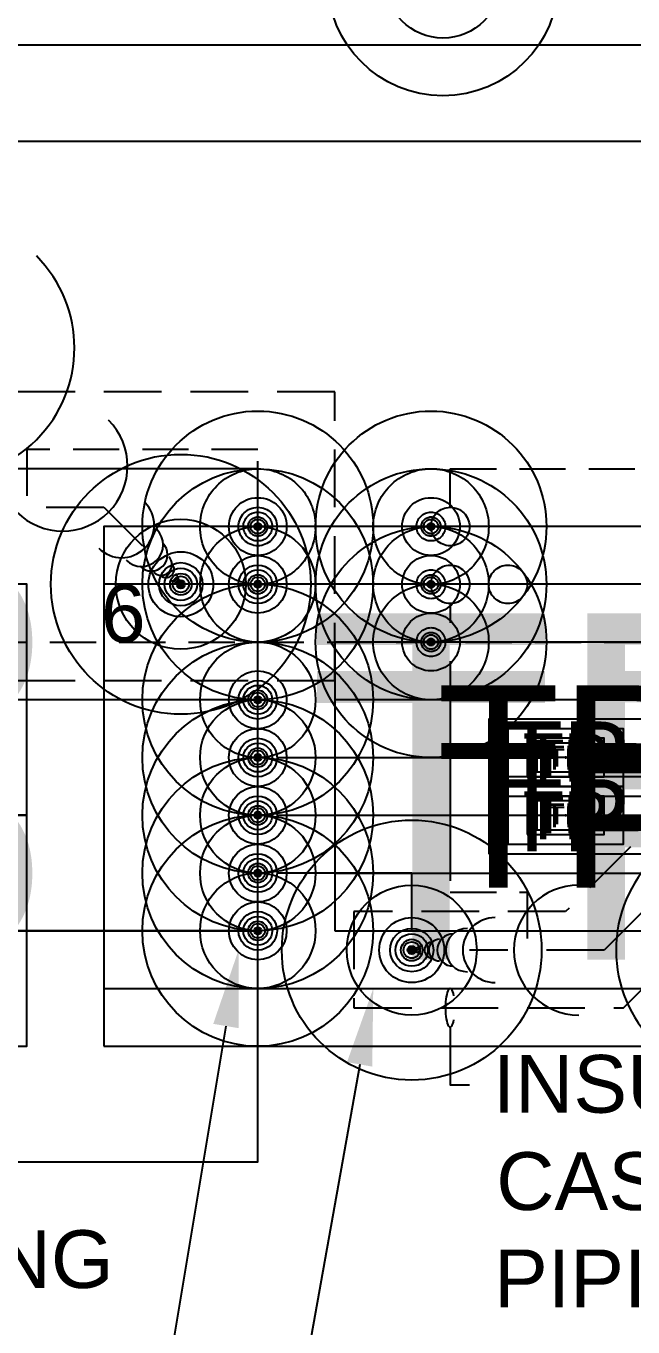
# Model space of a CAD drawing. Extents: x -3693 to 355, y -859 to 2117.
# Drawn here: x -2648.2 to -2522, y 53.4 to 323.7 of the extents above; entities that cross this region are included whole.
import ezdxf
from ezdxf.enums import TextEntityAlignment as Align

# ---------------------------------------------------------------- set-up
doc = ezdxf.new("R2010")
doc.units = 0
doc.header["$LTSCALE"] = 48
doc.header["$MEASUREMENT"] = 0
doc.linetypes.add('HIDDEN', pattern=[0.375, 0.25, -0.125])
doc.linetypes.add('VENT', pattern=[0.3, 0.2, -0.1])
for name, color, linetype in [('G-ANNO-TEXT', 70, 'Continuous'), ('P-SAN-N', 6, 'Continuous'), ('P-SAN-N @ 1 (1)', 6, 'Continuous'), ('P-SAN-N @ 1 (2)', 6, 'Continuous'), ('P-SAN-N @ 12', 6, 'Continuous'), ('P-SAN-N @ 128', 6, 'Continuous'), ('P-SAN-N @ 16', 6, 'Continuous'), ('P-SAN-N @ 192', 6, 'Continuous'), ('P-SAN-N @ 2', 6, 'Continuous'), ('P-SAN-N @ 24', 6, 'Continuous'), ('P-SAN-N @ 384', 6, 'Continuous'), ('P-SAN-N @ 4', 6, 'Continuous'), ('P-SAN-N @ 48', 6, 'Continuous'), ('P-SAN-N @ 64', 6, 'Continuous'), ('P-SAN-N @ 768', 6, 'Continuous'), ('P-SAN-N @ 8', 6, 'Continuous'), ('P-SAN-N @ 96', 6, 'Continuous'), ('P-SANV-N', 5, 'VENT'), ('P-SANV-N @ 1 (1)', 5, 'VENT'), ('P-SANV-N @ 1 (2)', 5, 'VENT'), ('P-SANV-N @ 12', 5, 'VENT'), ('P-SANV-N @ 128', 5, 'VENT'), ('P-SANV-N @ 16', 5, 'VENT'), ('P-SANV-N @ 192', 5, 'VENT'), ('P-SANV-N @ 2', 5, 'VENT'), ('P-SANV-N @ 24', 5, 'VENT'), ('P-SANV-N @ 384', 5, 'VENT'), ('P-SANV-N @ 4', 5, 'VENT'), ('P-SANV-N @ 48', 5, 'VENT'), ('P-SANV-N @ 64', 5, 'VENT'), ('P-SANV-N @ 768', 5, 'VENT'), ('P-SANV-N @ 8', 5, 'VENT'), ('P-SANV-N @ 96', 5, 'VENT'), ('P-STRM-N', 2, 'Continuous'), ('P-STRM-N @ 1 (1)', 2, 'Continuous'), ('P-STRM-N @ 1 (2)', 2, 'Continuous'), ('P-STRM-N @ 12', 2, 'Continuous'), ('P-STRM-N @ 128', 2, 'Continuous'), ('P-STRM-N @ 16', 2, 'Continuous'), ('P-STRM-N @ 192', 2, 'Continuous'), ('P-STRM-N @ 2', 2, 'Continuous'), ('P-STRM-N @ 24', 2, 'Continuous'), ('P-STRM-N @ 384', 2, 'Continuous'), ('P-STRM-N @ 4', 2, 'Continuous'), ('P-STRM-N @ 48', 2, 'Continuous'), ('P-STRM-N @ 64', 2, 'Continuous'), ('P-STRM-N @ 768', 2, 'Continuous'), ('P-STRM-N @ 8', 2, 'Continuous'), ('P-STRM-N @ 96', 2, 'Continuous'), ('P-TP-N', 4, 'Continuous'), ('P-TP-N @ 1 (1)', 4, 'Continuous'), ('P-TP-N @ 1 (2)', 4, 'Continuous'), ('P-TP-N @ 12', 4, 'Continuous'), ('P-TP-N @ 128', 4, 'Continuous'), ('P-TP-N @ 16', 4, 'Continuous'), ('P-TP-N @ 192', 4, 'Continuous'), ('P-TP-N @ 2', 4, 'Continuous'), ('P-TP-N @ 24', 4, 'Continuous'), ('P-TP-N @ 384', 4, 'Continuous'), ('P-TP-N @ 4', 4, 'Continuous'), ('P-TP-N @ 48', 4, 'Continuous'), ('P-TP-N @ 64', 4, 'Continuous'), ('P-TP-N @ 768', 4, 'Continuous'), ('P-TP-N @ 8', 4, 'Continuous'), ('P-TP-N @ 96', 4, 'Continuous')]:
    doc.layers.add(name, color=color, linetype=linetype)
doc.layers.add('P-SAN-DFU', color=7, linetype='Continuous', plot=False)
doc.styles.add('Arial', font='arial.ttf')

# ---------------------------------------------------------------- blocks, each defined once
blk = doc.blocks.new('*U42')
at = {"linetype": 'Continuous'}
blk.add_circle((0, 0), 0.03516, dxfattribs=at)
blk.add_arc((0.09046, 0), 0.03516, 90, 270, dxfattribs=at)
blk = doc.blocks.new('*U634')
at = {"layer": 'P-SAN-N @ 1 (1)', "rotation": 135}
blk.add_blockref('*U42', (-2616, 207.74), dxfattribs=at)
at = {"layer": 'P-SAN-N @ 1 (2)', "rotation": 135}
blk.add_blockref('*U42', (-2616, 207.74), dxfattribs=at)
at = {"layer": 'P-SAN-N @ 12', "xscale": 12, "yscale": 12, "zscale": 12, "rotation": 135}
blk.add_blockref('*U42', (-2616, 207.74), dxfattribs=at)
at = {"layer": 'P-SAN-N @ 128', "xscale": 128, "yscale": 128, "zscale": 128, "rotation": 135}
blk.add_blockref('*U42', (-2616, 207.74), dxfattribs=at)
at = {"layer": 'P-SAN-N @ 16', "xscale": 16, "yscale": 16, "zscale": 16, "rotation": 135}
blk.add_blockref('*U42', (-2616, 207.74), dxfattribs=at)
at = {"layer": 'P-SAN-N @ 192', "xscale": 192, "yscale": 192, "zscale": 192, "rotation": 135}
blk.add_blockref('*U42', (-2616, 207.74), dxfattribs=at)
at = {"layer": 'P-SAN-N @ 2', "xscale": 2, "yscale": 2, "zscale": 2, "rotation": 135}
blk.add_blockref('*U42', (-2616, 207.74), dxfattribs=at)
at = {"layer": 'P-SAN-N @ 24', "xscale": 24, "yscale": 24, "zscale": 24, "rotation": 135}
blk.add_blockref('*U42', (-2616, 207.74), dxfattribs=at)
at = {"layer": 'P-SAN-N @ 384', "xscale": 384, "yscale": 384, "zscale": 384, "rotation": 135}
blk.add_blockref('*U42', (-2616, 207.74), dxfattribs=at)
at = {"layer": 'P-SAN-N @ 4', "xscale": 4, "yscale": 4, "zscale": 4, "rotation": 135}
blk.add_blockref('*U42', (-2616, 207.74), dxfattribs=at)
at = {"layer": 'P-SAN-N @ 48', "xscale": 48, "yscale": 48, "zscale": 48, "rotation": 135}
blk.add_blockref('*U42', (-2616, 207.74), dxfattribs=at)
at = {"layer": 'P-SAN-N @ 64', "xscale": 64, "yscale": 64, "zscale": 64, "rotation": 135}
blk.add_blockref('*U42', (-2616, 207.74), dxfattribs=at)
at = {"layer": 'P-SAN-N @ 768', "xscale": 768, "yscale": 768, "zscale": 768, "rotation": 135}
blk.add_blockref('*U42', (-2616, 207.74), dxfattribs=at)
at = {"layer": 'P-SAN-N @ 8', "xscale": 8, "yscale": 8, "zscale": 8, "rotation": 135}
blk.add_blockref('*U42', (-2616, 207.74), dxfattribs=at)
at = {"layer": 'P-SAN-N @ 96', "xscale": 96, "yscale": 96, "zscale": 96, "rotation": 135}
blk.add_blockref('*U42', (-2616, 207.74), dxfattribs=at)
blk = doc.blocks.new('*U12')
blk.add_circle((0, 0), 0.03125)
blk = doc.blocks.new('*U637')
at = {"layer": 'P-SANV-N @ 1 (1)'}
blk.add_blockref('*U12', (-2600, 219.74), dxfattribs=at)
at = {"layer": 'P-SANV-N @ 1 (2)'}
blk.add_blockref('*U12', (-2600, 219.74), dxfattribs=at)
at = {"layer": 'P-SANV-N @ 12', "xscale": 12, "yscale": 12, "zscale": 12}
blk.add_blockref('*U12', (-2600, 219.74), dxfattribs=at)
at = {"layer": 'P-SANV-N @ 128', "xscale": 128, "yscale": 128, "zscale": 128}
blk.add_blockref('*U12', (-2600, 219.74), dxfattribs=at)
at = {"layer": 'P-SANV-N @ 16', "xscale": 16, "yscale": 16, "zscale": 16}
blk.add_blockref('*U12', (-2600, 219.74), dxfattribs=at)
at = {"layer": 'P-SANV-N @ 192', "xscale": 192, "yscale": 192, "zscale": 192}
blk.add_blockref('*U12', (-2600, 219.74), dxfattribs=at)
at = {"layer": 'P-SANV-N @ 2', "xscale": 2, "yscale": 2, "zscale": 2}
blk.add_blockref('*U12', (-2600, 219.74), dxfattribs=at)
at = {"layer": 'P-SANV-N @ 24', "xscale": 24, "yscale": 24, "zscale": 24}
blk.add_blockref('*U12', (-2600, 219.74), dxfattribs=at)
at = {"layer": 'P-SANV-N @ 384', "xscale": 384, "yscale": 384, "zscale": 384}
blk.add_blockref('*U12', (-2600, 219.74), dxfattribs=at)
at = {"layer": 'P-SANV-N @ 4', "xscale": 4, "yscale": 4, "zscale": 4}
blk.add_blockref('*U12', (-2600, 219.74), dxfattribs=at)
at = {"layer": 'P-SANV-N @ 48', "xscale": 48, "yscale": 48, "zscale": 48}
blk.add_blockref('*U12', (-2600, 219.74), dxfattribs=at)
at = {"layer": 'P-SANV-N @ 64', "xscale": 64, "yscale": 64, "zscale": 64}
blk.add_blockref('*U12', (-2600, 219.74), dxfattribs=at)
at = {"layer": 'P-SANV-N @ 768', "xscale": 768, "yscale": 768, "zscale": 768}
blk.add_blockref('*U12', (-2600, 219.74), dxfattribs=at)
at = {"layer": 'P-SANV-N @ 8', "xscale": 8, "yscale": 8, "zscale": 8}
blk.add_blockref('*U12', (-2600, 219.74), dxfattribs=at)
at = {"layer": 'P-SANV-N @ 96', "xscale": 96, "yscale": 96, "zscale": 96}
blk.add_blockref('*U12', (-2600, 219.74), dxfattribs=at)
blk = doc.blocks.new('*U642')
at = {"layer": 'P-TP-N @ 1 (1)'}
blk.add_blockref('*U12', (-2600, 207.74), dxfattribs=at)
at = {"layer": 'P-TP-N @ 1 (2)'}
blk.add_blockref('*U12', (-2600, 207.74), dxfattribs=at)
at = {"layer": 'P-TP-N @ 12', "xscale": 12, "yscale": 12, "zscale": 12}
blk.add_blockref('*U12', (-2600, 207.74), dxfattribs=at)
at = {"layer": 'P-TP-N @ 128', "xscale": 128, "yscale": 128, "zscale": 128}
blk.add_blockref('*U12', (-2600, 207.74), dxfattribs=at)
at = {"layer": 'P-TP-N @ 16', "xscale": 16, "yscale": 16, "zscale": 16}
blk.add_blockref('*U12', (-2600, 207.74), dxfattribs=at)
at = {"layer": 'P-TP-N @ 192', "xscale": 192, "yscale": 192, "zscale": 192}
blk.add_blockref('*U12', (-2600, 207.74), dxfattribs=at)
at = {"layer": 'P-TP-N @ 2', "xscale": 2, "yscale": 2, "zscale": 2}
blk.add_blockref('*U12', (-2600, 207.74), dxfattribs=at)
at = {"layer": 'P-TP-N @ 24', "xscale": 24, "yscale": 24, "zscale": 24}
blk.add_blockref('*U12', (-2600, 207.74), dxfattribs=at)
at = {"layer": 'P-TP-N @ 384', "xscale": 384, "yscale": 384, "zscale": 384}
blk.add_blockref('*U12', (-2600, 207.74), dxfattribs=at)
at = {"layer": 'P-TP-N @ 4', "xscale": 4, "yscale": 4, "zscale": 4}
blk.add_blockref('*U12', (-2600, 207.74), dxfattribs=at)
at = {"layer": 'P-TP-N @ 48', "xscale": 48, "yscale": 48, "zscale": 48}
blk.add_blockref('*U12', (-2600, 207.74), dxfattribs=at)
at = {"layer": 'P-TP-N @ 64', "xscale": 64, "yscale": 64, "zscale": 64}
blk.add_blockref('*U12', (-2600, 207.74), dxfattribs=at)
at = {"layer": 'P-TP-N @ 768', "xscale": 768, "yscale": 768, "zscale": 768}
blk.add_blockref('*U12', (-2600, 207.74), dxfattribs=at)
at = {"layer": 'P-TP-N @ 8', "xscale": 8, "yscale": 8, "zscale": 8}
blk.add_blockref('*U12', (-2600, 207.74), dxfattribs=at)
at = {"layer": 'P-TP-N @ 96', "xscale": 96, "yscale": 96, "zscale": 96}
blk.add_blockref('*U12', (-2600, 207.74), dxfattribs=at)
blk = doc.blocks.new('*U643')
at = {"layer": 'P-TP-N @ 1 (1)'}
blk.add_blockref('*U12', (-2600, 183.74), dxfattribs=at)
at = {"layer": 'P-TP-N @ 1 (2)'}
blk.add_blockref('*U12', (-2600, 183.74), dxfattribs=at)
at = {"layer": 'P-TP-N @ 12', "xscale": 12, "yscale": 12, "zscale": 12}
blk.add_blockref('*U12', (-2600, 183.74), dxfattribs=at)
at = {"layer": 'P-TP-N @ 128', "xscale": 128, "yscale": 128, "zscale": 128}
blk.add_blockref('*U12', (-2600, 183.74), dxfattribs=at)
at = {"layer": 'P-TP-N @ 16', "xscale": 16, "yscale": 16, "zscale": 16}
blk.add_blockref('*U12', (-2600, 183.74), dxfattribs=at)
at = {"layer": 'P-TP-N @ 192', "xscale": 192, "yscale": 192, "zscale": 192}
blk.add_blockref('*U12', (-2600, 183.74), dxfattribs=at)
at = {"layer": 'P-TP-N @ 2', "xscale": 2, "yscale": 2, "zscale": 2}
blk.add_blockref('*U12', (-2600, 183.74), dxfattribs=at)
at = {"layer": 'P-TP-N @ 24', "xscale": 24, "yscale": 24, "zscale": 24}
blk.add_blockref('*U12', (-2600, 183.74), dxfattribs=at)
at = {"layer": 'P-TP-N @ 384', "xscale": 384, "yscale": 384, "zscale": 384}
blk.add_blockref('*U12', (-2600, 183.74), dxfattribs=at)
at = {"layer": 'P-TP-N @ 4', "xscale": 4, "yscale": 4, "zscale": 4}
blk.add_blockref('*U12', (-2600, 183.74), dxfattribs=at)
at = {"layer": 'P-TP-N @ 48', "xscale": 48, "yscale": 48, "zscale": 48}
blk.add_blockref('*U12', (-2600, 183.74), dxfattribs=at)
at = {"layer": 'P-TP-N @ 64', "xscale": 64, "yscale": 64, "zscale": 64}
blk.add_blockref('*U12', (-2600, 183.74), dxfattribs=at)
at = {"layer": 'P-TP-N @ 768', "xscale": 768, "yscale": 768, "zscale": 768}
blk.add_blockref('*U12', (-2600, 183.74), dxfattribs=at)
at = {"layer": 'P-TP-N @ 8', "xscale": 8, "yscale": 8, "zscale": 8}
blk.add_blockref('*U12', (-2600, 183.74), dxfattribs=at)
at = {"layer": 'P-TP-N @ 96', "xscale": 96, "yscale": 96, "zscale": 96}
blk.add_blockref('*U12', (-2600, 183.74), dxfattribs=at)
blk = doc.blocks.new('*U644')
at = {"layer": 'P-TP-N @ 1 (1)'}
blk.add_blockref('*U12', (-2600, 171.74), dxfattribs=at)
at = {"layer": 'P-TP-N @ 1 (2)'}
blk.add_blockref('*U12', (-2600, 171.74), dxfattribs=at)
at = {"layer": 'P-TP-N @ 12', "xscale": 12, "yscale": 12, "zscale": 12}
blk.add_blockref('*U12', (-2600, 171.74), dxfattribs=at)
at = {"layer": 'P-TP-N @ 128', "xscale": 128, "yscale": 128, "zscale": 128}
blk.add_blockref('*U12', (-2600, 171.74), dxfattribs=at)
at = {"layer": 'P-TP-N @ 16', "xscale": 16, "yscale": 16, "zscale": 16}
blk.add_blockref('*U12', (-2600, 171.74), dxfattribs=at)
at = {"layer": 'P-TP-N @ 192', "xscale": 192, "yscale": 192, "zscale": 192}
blk.add_blockref('*U12', (-2600, 171.74), dxfattribs=at)
at = {"layer": 'P-TP-N @ 2', "xscale": 2, "yscale": 2, "zscale": 2}
blk.add_blockref('*U12', (-2600, 171.74), dxfattribs=at)
at = {"layer": 'P-TP-N @ 24', "xscale": 24, "yscale": 24, "zscale": 24}
blk.add_blockref('*U12', (-2600, 171.74), dxfattribs=at)
at = {"layer": 'P-TP-N @ 384', "xscale": 384, "yscale": 384, "zscale": 384}
blk.add_blockref('*U12', (-2600, 171.74), dxfattribs=at)
at = {"layer": 'P-TP-N @ 4', "xscale": 4, "yscale": 4, "zscale": 4}
blk.add_blockref('*U12', (-2600, 171.74), dxfattribs=at)
at = {"layer": 'P-TP-N @ 48', "xscale": 48, "yscale": 48, "zscale": 48}
blk.add_blockref('*U12', (-2600, 171.74), dxfattribs=at)
at = {"layer": 'P-TP-N @ 64', "xscale": 64, "yscale": 64, "zscale": 64}
blk.add_blockref('*U12', (-2600, 171.74), dxfattribs=at)
at = {"layer": 'P-TP-N @ 768', "xscale": 768, "yscale": 768, "zscale": 768}
blk.add_blockref('*U12', (-2600, 171.74), dxfattribs=at)
at = {"layer": 'P-TP-N @ 8', "xscale": 8, "yscale": 8, "zscale": 8}
blk.add_blockref('*U12', (-2600, 171.74), dxfattribs=at)
at = {"layer": 'P-TP-N @ 96', "xscale": 96, "yscale": 96, "zscale": 96}
blk.add_blockref('*U12', (-2600, 171.74), dxfattribs=at)
blk = doc.blocks.new('*U645')
at = {"layer": 'P-TP-N @ 1 (1)'}
blk.add_blockref('*U12', (-2600, 159.74), dxfattribs=at)
at = {"layer": 'P-TP-N @ 1 (2)'}
blk.add_blockref('*U12', (-2600, 159.74), dxfattribs=at)
at = {"layer": 'P-TP-N @ 12', "xscale": 12, "yscale": 12, "zscale": 12}
blk.add_blockref('*U12', (-2600, 159.74), dxfattribs=at)
at = {"layer": 'P-TP-N @ 128', "xscale": 128, "yscale": 128, "zscale": 128}
blk.add_blockref('*U12', (-2600, 159.74), dxfattribs=at)
at = {"layer": 'P-TP-N @ 16', "xscale": 16, "yscale": 16, "zscale": 16}
blk.add_blockref('*U12', (-2600, 159.74), dxfattribs=at)
at = {"layer": 'P-TP-N @ 192', "xscale": 192, "yscale": 192, "zscale": 192}
blk.add_blockref('*U12', (-2600, 159.74), dxfattribs=at)
at = {"layer": 'P-TP-N @ 2', "xscale": 2, "yscale": 2, "zscale": 2}
blk.add_blockref('*U12', (-2600, 159.74), dxfattribs=at)
at = {"layer": 'P-TP-N @ 24', "xscale": 24, "yscale": 24, "zscale": 24}
blk.add_blockref('*U12', (-2600, 159.74), dxfattribs=at)
at = {"layer": 'P-TP-N @ 384', "xscale": 384, "yscale": 384, "zscale": 384}
blk.add_blockref('*U12', (-2600, 159.74), dxfattribs=at)
at = {"layer": 'P-TP-N @ 4', "xscale": 4, "yscale": 4, "zscale": 4}
blk.add_blockref('*U12', (-2600, 159.74), dxfattribs=at)
at = {"layer": 'P-TP-N @ 48', "xscale": 48, "yscale": 48, "zscale": 48}
blk.add_blockref('*U12', (-2600, 159.74), dxfattribs=at)
at = {"layer": 'P-TP-N @ 64', "xscale": 64, "yscale": 64, "zscale": 64}
blk.add_blockref('*U12', (-2600, 159.74), dxfattribs=at)
at = {"layer": 'P-TP-N @ 768', "xscale": 768, "yscale": 768, "zscale": 768}
blk.add_blockref('*U12', (-2600, 159.74), dxfattribs=at)
at = {"layer": 'P-TP-N @ 8', "xscale": 8, "yscale": 8, "zscale": 8}
blk.add_blockref('*U12', (-2600, 159.74), dxfattribs=at)
at = {"layer": 'P-TP-N @ 96', "xscale": 96, "yscale": 96, "zscale": 96}
blk.add_blockref('*U12', (-2600, 159.74), dxfattribs=at)
blk = doc.blocks.new('*U648')
at = {"layer": 'P-SANV-N @ 1 (1)'}
blk.add_blockref('*U12', (-2564, 207.74), dxfattribs=at)
at = {"layer": 'P-SANV-N @ 1 (2)'}
blk.add_blockref('*U12', (-2564, 207.74), dxfattribs=at)
at = {"layer": 'P-SANV-N @ 12', "xscale": 12, "yscale": 12, "zscale": 12}
blk.add_blockref('*U12', (-2564, 207.74), dxfattribs=at)
at = {"layer": 'P-SANV-N @ 128', "xscale": 128, "yscale": 128, "zscale": 128}
blk.add_blockref('*U12', (-2560, 219.74), dxfattribs=at)
at = {"layer": 'P-SANV-N @ 16', "xscale": 16, "yscale": 16, "zscale": 16}
blk.add_blockref('*U12', (-2564, 207.74), dxfattribs=at)
at = {"layer": 'P-SANV-N @ 192', "xscale": 192, "yscale": 192, "zscale": 192}
blk.add_blockref('*U12', (-2564, 207.74), dxfattribs=at)
at = {"layer": 'P-SANV-N @ 2', "xscale": 2, "yscale": 2, "zscale": 2}
blk.add_blockref('*U12', (-2564, 207.74), dxfattribs=at)
at = {"layer": 'P-SANV-N @ 24', "xscale": 24, "yscale": 24, "zscale": 24}
blk.add_blockref('*U12', (-2564, 207.74), dxfattribs=at)
at = {"layer": 'P-SANV-N @ 384', "xscale": 384, "yscale": 384, "zscale": 384}
blk.add_blockref('*U12', (-2564, 207.74), dxfattribs=at)
at = {"layer": 'P-SANV-N @ 4', "xscale": 4, "yscale": 4, "zscale": 4}
blk.add_blockref('*U12', (-2564, 207.74), dxfattribs=at)
at = {"layer": 'P-SANV-N @ 48', "xscale": 48, "yscale": 48, "zscale": 48}
blk.add_blockref('*U12', (-2564, 207.74), dxfattribs=at)
at = {"layer": 'P-SANV-N @ 64', "xscale": 64, "yscale": 64, "zscale": 64}
blk.add_blockref('*U12', (-2564, 207.74), dxfattribs=at)
at = {"layer": 'P-SANV-N @ 768', "xscale": 768, "yscale": 768, "zscale": 768}
blk.add_blockref('*U12', (-2564, 207.74), dxfattribs=at)
at = {"layer": 'P-SANV-N @ 8', "xscale": 8, "yscale": 8, "zscale": 8}
blk.add_blockref('*U12', (-2564, 207.74), dxfattribs=at)
at = {"layer": 'P-SANV-N @ 96', "xscale": 96, "yscale": 96, "zscale": 96}
blk.add_blockref('*U12', (-2564, 207.74), dxfattribs=at)
blk = doc.blocks.new('*U649')
at = {"layer": 'P-SANV-N @ 1 (1)'}
blk.add_blockref('*U12', (-2564, 219.74), dxfattribs=at)
at = {"layer": 'P-SANV-N @ 1 (2)'}
blk.add_blockref('*U12', (-2564, 219.74), dxfattribs=at)
at = {"layer": 'P-SANV-N @ 12', "xscale": 12, "yscale": 12, "zscale": 12}
blk.add_blockref('*U12', (-2564, 219.74), dxfattribs=at)
at = {"layer": 'P-SANV-N @ 128', "xscale": 128, "yscale": 128, "zscale": 128}
blk.add_blockref('*U12', (-2548, 207.74), dxfattribs=at)
at = {"layer": 'P-SANV-N @ 16', "xscale": 16, "yscale": 16, "zscale": 16}
blk.add_blockref('*U12', (-2564, 219.74), dxfattribs=at)
at = {"layer": 'P-SANV-N @ 192', "xscale": 192, "yscale": 192, "zscale": 192}
blk.add_blockref('*U12', (-2564, 219.74), dxfattribs=at)
at = {"layer": 'P-SANV-N @ 2', "xscale": 2, "yscale": 2, "zscale": 2}
blk.add_blockref('*U12', (-2564, 219.74), dxfattribs=at)
at = {"layer": 'P-SANV-N @ 24', "xscale": 24, "yscale": 24, "zscale": 24}
blk.add_blockref('*U12', (-2564, 219.74), dxfattribs=at)
at = {"layer": 'P-SANV-N @ 384', "xscale": 384, "yscale": 384, "zscale": 384}
blk.add_blockref('*U12', (-2564, 219.74), dxfattribs=at)
at = {"layer": 'P-SANV-N @ 4', "xscale": 4, "yscale": 4, "zscale": 4}
blk.add_blockref('*U12', (-2564, 219.74), dxfattribs=at)
at = {"layer": 'P-SANV-N @ 48', "xscale": 48, "yscale": 48, "zscale": 48}
blk.add_blockref('*U12', (-2564, 219.74), dxfattribs=at)
at = {"layer": 'P-SANV-N @ 64', "xscale": 64, "yscale": 64, "zscale": 64}
blk.add_blockref('*U12', (-2564, 219.74), dxfattribs=at)
at = {"layer": 'P-SANV-N @ 768', "xscale": 768, "yscale": 768, "zscale": 768}
blk.add_blockref('*U12', (-2564, 219.74), dxfattribs=at)
at = {"layer": 'P-SANV-N @ 8', "xscale": 8, "yscale": 8, "zscale": 8}
blk.add_blockref('*U12', (-2564, 219.74), dxfattribs=at)
at = {"layer": 'P-SANV-N @ 96', "xscale": 96, "yscale": 96, "zscale": 96}
blk.add_blockref('*U12', (-2564, 219.74), dxfattribs=at)
blk = doc.blocks.new('*U47')
at = {"layer": 'DEFPOINTS'}
blk.add_lwpolyline([(-0.125, -0.0625), (0.125, -0.0625), (0.125, 0.0625), (-0.125, 0.0625)], close=True, dxfattribs=at)
at = {"style": 'Arial'}
blk.add_text('TP', height=0.078125, dxfattribs=at).set_placement((0, 0), align=Align.MIDDLE)
blk = doc.blocks.new('*U651')
at = {"layer": 'P-TP-N @ 1 (1)', "linetype": 'ByBlock', "lineweight": -2}
blk.add_blockref('*U47', (-2536, 171.74), dxfattribs=at)
at = {"layer": 'P-TP-N @ 1 (2)', "linetype": 'ByBlock', "lineweight": -2}
blk.add_blockref('*U47', (-2536, 171.74), dxfattribs=at)
at = {"layer": 'P-TP-N @ 128', "linetype": 'ByBlock', "lineweight": -2, "xscale": 128, "yscale": 128, "zscale": 128}
blk.add_blockref('*U47', (-2536, 171.74), dxfattribs=at)
at = {"layer": 'P-TP-N @ 192', "linetype": 'ByBlock', "lineweight": -2, "xscale": 192, "yscale": 192, "zscale": 192}
blk.add_blockref('*U47', (-2536, 171.74), dxfattribs=at)
at = {"layer": 'P-TP-N @ 384', "linetype": 'ByBlock', "lineweight": -2, "xscale": 384, "yscale": 384, "zscale": 384}
blk.add_blockref('*U47', (-2536, 171.74), dxfattribs=at)
at = {"layer": 'P-TP-N @ 48', "linetype": 'ByBlock', "lineweight": -2, "xscale": 48, "yscale": 48, "zscale": 48}
blk.add_blockref('*U47', (-2536, 171.74), dxfattribs=at)
at = {"layer": 'P-TP-N @ 64', "linetype": 'ByBlock', "lineweight": -2, "xscale": 64, "yscale": 64, "zscale": 64}
blk.add_blockref('*U47', (-2536, 171.74), dxfattribs=at)
at = {"layer": 'P-TP-N @ 768', "linetype": 'ByBlock', "lineweight": -2, "xscale": 768, "yscale": 768, "zscale": 768}
blk.add_blockref('*U47', (-2536, 171.74), dxfattribs=at)
at = {"layer": 'P-TP-N @ 96', "linetype": 'ByBlock', "lineweight": -2, "xscale": 96, "yscale": 96, "zscale": 96}
blk.add_blockref('*U47', (-2536, 171.74), dxfattribs=at)
blk = doc.blocks.new('*U652')
at = {"layer": 'P-TP-N @ 1 (1)', "linetype": 'ByBlock', "lineweight": -2}
blk.add_blockref('*U47', (-2536, 159.74), dxfattribs=at)
at = {"layer": 'P-TP-N @ 1 (2)', "linetype": 'ByBlock', "lineweight": -2}
blk.add_blockref('*U47', (-2536, 159.74), dxfattribs=at)
at = {"layer": 'P-TP-N @ 128', "linetype": 'ByBlock', "lineweight": -2, "xscale": 128, "yscale": 128, "zscale": 128}
blk.add_blockref('*U47', (-2536, 159.74), dxfattribs=at)
at = {"layer": 'P-TP-N @ 192', "linetype": 'ByBlock', "lineweight": -2, "xscale": 192, "yscale": 192, "zscale": 192}
blk.add_blockref('*U47', (-2536, 159.74), dxfattribs=at)
at = {"layer": 'P-TP-N @ 384', "linetype": 'ByBlock', "lineweight": -2, "xscale": 384, "yscale": 384, "zscale": 384}
blk.add_blockref('*U47', (-2536, 159.74), dxfattribs=at)
at = {"layer": 'P-TP-N @ 48', "linetype": 'ByBlock', "lineweight": -2, "xscale": 48, "yscale": 48, "zscale": 48}
blk.add_blockref('*U47', (-2536, 159.74), dxfattribs=at)
at = {"layer": 'P-TP-N @ 64', "linetype": 'ByBlock', "lineweight": -2, "xscale": 64, "yscale": 64, "zscale": 64}
blk.add_blockref('*U47', (-2536, 159.74), dxfattribs=at)
at = {"layer": 'P-TP-N @ 768', "linetype": 'ByBlock', "lineweight": -2, "xscale": 768, "yscale": 768, "zscale": 768}
blk.add_blockref('*U47', (-2536, 159.74), dxfattribs=at)
at = {"layer": 'P-TP-N @ 96', "linetype": 'ByBlock', "lineweight": -2, "xscale": 96, "yscale": 96, "zscale": 96}
blk.add_blockref('*U47', (-2536, 159.74), dxfattribs=at)
blk = doc.blocks.new('*U655')
at = {"layer": 'P-STRM-N @ 1 (1)'}
blk.add_blockref('*U12', (-2561.5, 333.24), dxfattribs=at)
at = {"layer": 'P-STRM-N @ 1 (2)'}
blk.add_blockref('*U12', (-2561.5, 333.24), dxfattribs=at)
at = {"layer": 'P-STRM-N @ 12', "xscale": 12, "yscale": 12, "zscale": 12}
blk.add_blockref('*U12', (-2561.5, 333.24), dxfattribs=at)
at = {"layer": 'P-STRM-N @ 128', "xscale": 128, "yscale": 128, "zscale": 128}
blk.add_blockref('*U12', (-2556, 331.74), dxfattribs=at)
at = {"layer": 'P-STRM-N @ 16', "xscale": 16, "yscale": 16, "zscale": 16}
blk.add_blockref('*U12', (-2561.5, 333.24), dxfattribs=at)
at = {"layer": 'P-STRM-N @ 192', "xscale": 192, "yscale": 192, "zscale": 192}
blk.add_blockref('*U12', (-2561.5, 333.24), dxfattribs=at)
at = {"layer": 'P-STRM-N @ 2', "xscale": 2, "yscale": 2, "zscale": 2}
blk.add_blockref('*U12', (-2561.5, 333.24), dxfattribs=at)
at = {"layer": 'P-STRM-N @ 24', "xscale": 24, "yscale": 24, "zscale": 24}
blk.add_blockref('*U12', (-2561.5, 333.24), dxfattribs=at)
at = {"layer": 'P-STRM-N @ 384', "xscale": 384, "yscale": 384, "zscale": 384}
blk.add_blockref('*U12', (-2561.5, 333.24), dxfattribs=at)
at = {"layer": 'P-STRM-N @ 4', "xscale": 4, "yscale": 4, "zscale": 4}
blk.add_blockref('*U12', (-2561.5, 333.24), dxfattribs=at)
at = {"layer": 'P-STRM-N @ 48', "xscale": 48, "yscale": 48, "zscale": 48}
blk.add_blockref('*U12', (-2561.5, 333.24), dxfattribs=at)
at = {"layer": 'P-STRM-N @ 64', "xscale": 64, "yscale": 64, "zscale": 64}
blk.add_blockref('*U12', (-2561.5, 333.24), dxfattribs=at)
at = {"layer": 'P-STRM-N @ 768', "xscale": 768, "yscale": 768, "zscale": 768}
blk.add_blockref('*U12', (-2561.5, 333.24), dxfattribs=at)
at = {"layer": 'P-STRM-N @ 8', "xscale": 8, "yscale": 8, "zscale": 8}
blk.add_blockref('*U12', (-2561.5, 333.24), dxfattribs=at)
at = {"layer": 'P-STRM-N @ 96', "xscale": 96, "yscale": 96, "zscale": 96}
blk.add_blockref('*U12', (-2561.5, 333.24), dxfattribs=at)
blk = doc.blocks.new('*U704')
at = {"layer": 'P-SAN-N @ 1 (1)'}
blk.add_blockref('*U42', (-2568, 131.74), dxfattribs=at)
at = {"layer": 'P-SAN-N @ 1 (2)'}
blk.add_blockref('*U42', (-2568, 131.74), dxfattribs=at)
at = {"layer": 'P-SAN-N @ 12', "xscale": 12, "yscale": 12, "zscale": 12}
blk.add_blockref('*U42', (-2568, 131.74), dxfattribs=at)
at = {"layer": 'P-SAN-N @ 128', "xscale": 128, "yscale": 128, "zscale": 128}
blk.add_blockref('*U42', (-2568, 131.74), dxfattribs=at)
at = {"layer": 'P-SAN-N @ 16', "xscale": 16, "yscale": 16, "zscale": 16}
blk.add_blockref('*U42', (-2568, 131.74), dxfattribs=at)
at = {"layer": 'P-SAN-N @ 192', "xscale": 192, "yscale": 192, "zscale": 192}
blk.add_blockref('*U42', (-2568, 131.74), dxfattribs=at)
at = {"layer": 'P-SAN-N @ 2', "xscale": 2, "yscale": 2, "zscale": 2}
blk.add_blockref('*U42', (-2568, 131.74), dxfattribs=at)
at = {"layer": 'P-SAN-N @ 24', "xscale": 24, "yscale": 24, "zscale": 24}
blk.add_blockref('*U42', (-2568, 131.74), dxfattribs=at)
at = {"layer": 'P-SAN-N @ 384', "xscale": 384, "yscale": 384, "zscale": 384}
blk.add_blockref('*U42', (-2568, 131.74), dxfattribs=at)
at = {"layer": 'P-SAN-N @ 4', "xscale": 4, "yscale": 4, "zscale": 4}
blk.add_blockref('*U42', (-2568, 131.74), dxfattribs=at)
at = {"layer": 'P-SAN-N @ 48', "xscale": 48, "yscale": 48, "zscale": 48}
blk.add_blockref('*U42', (-2568, 131.74), dxfattribs=at)
at = {"layer": 'P-SAN-N @ 64', "xscale": 64, "yscale": 64, "zscale": 64}
blk.add_blockref('*U42', (-2568, 131.74), dxfattribs=at)
at = {"layer": 'P-SAN-N @ 768', "xscale": 768, "yscale": 768, "zscale": 768}
blk.add_blockref('*U42', (-2568, 131.74), dxfattribs=at)
at = {"layer": 'P-SAN-N @ 8', "xscale": 8, "yscale": 8, "zscale": 8}
blk.add_blockref('*U42', (-2568, 131.74), dxfattribs=at)
at = {"layer": 'P-SAN-N @ 96', "xscale": 96, "yscale": 96, "zscale": 96}
blk.add_blockref('*U42', (-2568, 131.74), dxfattribs=at)
blk = doc.blocks.new('*U705')
at = {"layer": 'P-SANV-N @ 1 (1)'}
blk.add_blockref('*U12', (-2564, 195.74), dxfattribs=at)
at = {"layer": 'P-SANV-N @ 1 (2)'}
blk.add_blockref('*U12', (-2564, 195.74), dxfattribs=at)
at = {"layer": 'P-SANV-N @ 12', "xscale": 12, "yscale": 12, "zscale": 12}
blk.add_blockref('*U12', (-2564, 195.74), dxfattribs=at)
at = {"layer": 'P-SANV-N @ 128', "xscale": 128, "yscale": 128, "zscale": 128}
blk.add_blockref('*U12', (-2560, 207.74), dxfattribs=at)
at = {"layer": 'P-SANV-N @ 16', "xscale": 16, "yscale": 16, "zscale": 16}
blk.add_blockref('*U12', (-2564, 195.74), dxfattribs=at)
at = {"layer": 'P-SANV-N @ 192', "xscale": 192, "yscale": 192, "zscale": 192}
blk.add_blockref('*U12', (-2564, 195.74), dxfattribs=at)
at = {"layer": 'P-SANV-N @ 2', "xscale": 2, "yscale": 2, "zscale": 2}
blk.add_blockref('*U12', (-2564, 195.74), dxfattribs=at)
at = {"layer": 'P-SANV-N @ 24', "xscale": 24, "yscale": 24, "zscale": 24}
blk.add_blockref('*U12', (-2564, 195.74), dxfattribs=at)
at = {"layer": 'P-SANV-N @ 384', "xscale": 384, "yscale": 384, "zscale": 384}
blk.add_blockref('*U12', (-2564, 195.74), dxfattribs=at)
at = {"layer": 'P-SANV-N @ 4', "xscale": 4, "yscale": 4, "zscale": 4}
blk.add_blockref('*U12', (-2564, 195.74), dxfattribs=at)
at = {"layer": 'P-SANV-N @ 48', "xscale": 48, "yscale": 48, "zscale": 48}
blk.add_blockref('*U12', (-2564, 195.74), dxfattribs=at)
at = {"layer": 'P-SANV-N @ 64', "xscale": 64, "yscale": 64, "zscale": 64}
blk.add_blockref('*U12', (-2564, 195.74), dxfattribs=at)
at = {"layer": 'P-SANV-N @ 768', "xscale": 768, "yscale": 768, "zscale": 768}
blk.add_blockref('*U12', (-2564, 195.74), dxfattribs=at)
at = {"layer": 'P-SANV-N @ 8', "xscale": 8, "yscale": 8, "zscale": 8}
blk.add_blockref('*U12', (-2564, 195.74), dxfattribs=at)
at = {"layer": 'P-SANV-N @ 96', "xscale": 96, "yscale": 96, "zscale": 96}
blk.add_blockref('*U12', (-2564, 195.74), dxfattribs=at)
blk = doc.blocks.new('*U709')
at = {"layer": 'P-TP-N @ 1 (1)', "linetype": 'ByBlock', "lineweight": -2}
blk.add_blockref('*U47', (-2696, 183.74), dxfattribs=at)
at = {"layer": 'P-TP-N @ 1 (2)', "linetype": 'ByBlock', "lineweight": -2}
blk.add_blockref('*U47', (-2696, 183.74), dxfattribs=at)
at = {"layer": 'P-TP-N @ 128', "linetype": 'ByBlock', "lineweight": -2, "xscale": 128, "yscale": 128, "zscale": 128}
blk.add_blockref('*U47', (-2696, 183.74), dxfattribs=at)
at = {"layer": 'P-TP-N @ 192', "linetype": 'ByBlock', "lineweight": -2, "xscale": 192, "yscale": 192, "zscale": 192}
blk.add_blockref('*U47', (-2696, 183.74), dxfattribs=at)
at = {"layer": 'P-TP-N @ 384', "linetype": 'ByBlock', "lineweight": -2, "xscale": 384, "yscale": 384, "zscale": 384}
blk.add_blockref('*U47', (-2696, 183.74), dxfattribs=at)
at = {"layer": 'P-TP-N @ 48', "linetype": 'ByBlock', "lineweight": -2, "xscale": 48, "yscale": 48, "zscale": 48}
blk.add_blockref('*U47', (-2696, 183.74), dxfattribs=at)
at = {"layer": 'P-TP-N @ 64', "linetype": 'ByBlock', "lineweight": -2, "xscale": 64, "yscale": 64, "zscale": 64}
blk.add_blockref('*U47', (-2696, 183.74), dxfattribs=at)
at = {"layer": 'P-TP-N @ 768', "linetype": 'ByBlock', "lineweight": -2, "xscale": 768, "yscale": 768, "zscale": 768}
blk.add_blockref('*U47', (-2696, 183.74), dxfattribs=at)
at = {"layer": 'P-TP-N @ 96', "linetype": 'ByBlock', "lineweight": -2, "xscale": 96, "yscale": 96, "zscale": 96}
blk.add_blockref('*U47', (-2696, 183.74), dxfattribs=at)
blk = doc.blocks.new('*U711')
at = {"layer": 'P-TP-N @ 1 (1)'}
blk.add_blockref('*U12', (-2600, 147.74), dxfattribs=at)
at = {"layer": 'P-TP-N @ 1 (2)'}
blk.add_blockref('*U12', (-2600, 147.74), dxfattribs=at)
at = {"layer": 'P-TP-N @ 12', "xscale": 12, "yscale": 12, "zscale": 12}
blk.add_blockref('*U12', (-2600, 147.74), dxfattribs=at)
at = {"layer": 'P-TP-N @ 128', "xscale": 128, "yscale": 128, "zscale": 128}
blk.add_blockref('*U12', (-2600, 147.74), dxfattribs=at)
at = {"layer": 'P-TP-N @ 16', "xscale": 16, "yscale": 16, "zscale": 16}
blk.add_blockref('*U12', (-2600, 147.74), dxfattribs=at)
at = {"layer": 'P-TP-N @ 192', "xscale": 192, "yscale": 192, "zscale": 192}
blk.add_blockref('*U12', (-2600, 147.74), dxfattribs=at)
at = {"layer": 'P-TP-N @ 2', "xscale": 2, "yscale": 2, "zscale": 2}
blk.add_blockref('*U12', (-2600, 147.74), dxfattribs=at)
at = {"layer": 'P-TP-N @ 24', "xscale": 24, "yscale": 24, "zscale": 24}
blk.add_blockref('*U12', (-2600, 147.74), dxfattribs=at)
at = {"layer": 'P-TP-N @ 384', "xscale": 384, "yscale": 384, "zscale": 384}
blk.add_blockref('*U12', (-2600, 147.74), dxfattribs=at)
at = {"layer": 'P-TP-N @ 4', "xscale": 4, "yscale": 4, "zscale": 4}
blk.add_blockref('*U12', (-2600, 147.74), dxfattribs=at)
at = {"layer": 'P-TP-N @ 48', "xscale": 48, "yscale": 48, "zscale": 48}
blk.add_blockref('*U12', (-2600, 147.74), dxfattribs=at)
at = {"layer": 'P-TP-N @ 64', "xscale": 64, "yscale": 64, "zscale": 64}
blk.add_blockref('*U12', (-2600, 147.74), dxfattribs=at)
at = {"layer": 'P-TP-N @ 768', "xscale": 768, "yscale": 768, "zscale": 768}
blk.add_blockref('*U12', (-2600, 147.74), dxfattribs=at)
at = {"layer": 'P-TP-N @ 8', "xscale": 8, "yscale": 8, "zscale": 8}
blk.add_blockref('*U12', (-2600, 147.74), dxfattribs=at)
at = {"layer": 'P-TP-N @ 96', "xscale": 96, "yscale": 96, "zscale": 96}
blk.add_blockref('*U12', (-2600, 147.74), dxfattribs=at)
blk = doc.blocks.new('*U712')
at = {"layer": 'P-TP-N @ 1 (1)'}
blk.add_blockref('*U12', (-2600, 135.74), dxfattribs=at)
at = {"layer": 'P-TP-N @ 1 (2)'}
blk.add_blockref('*U12', (-2600, 135.74), dxfattribs=at)
at = {"layer": 'P-TP-N @ 12', "xscale": 12, "yscale": 12, "zscale": 12}
blk.add_blockref('*U12', (-2600, 135.74), dxfattribs=at)
at = {"layer": 'P-TP-N @ 128', "xscale": 128, "yscale": 128, "zscale": 128}
blk.add_blockref('*U12', (-2600, 135.74), dxfattribs=at)
at = {"layer": 'P-TP-N @ 16', "xscale": 16, "yscale": 16, "zscale": 16}
blk.add_blockref('*U12', (-2600, 135.74), dxfattribs=at)
at = {"layer": 'P-TP-N @ 192', "xscale": 192, "yscale": 192, "zscale": 192}
blk.add_blockref('*U12', (-2600, 135.74), dxfattribs=at)
at = {"layer": 'P-TP-N @ 2', "xscale": 2, "yscale": 2, "zscale": 2}
blk.add_blockref('*U12', (-2600, 135.74), dxfattribs=at)
at = {"layer": 'P-TP-N @ 24', "xscale": 24, "yscale": 24, "zscale": 24}
blk.add_blockref('*U12', (-2600, 135.74), dxfattribs=at)
at = {"layer": 'P-TP-N @ 384', "xscale": 384, "yscale": 384, "zscale": 384}
blk.add_blockref('*U12', (-2600, 135.74), dxfattribs=at)
at = {"layer": 'P-TP-N @ 4', "xscale": 4, "yscale": 4, "zscale": 4}
blk.add_blockref('*U12', (-2600, 135.74), dxfattribs=at)
at = {"layer": 'P-TP-N @ 48', "xscale": 48, "yscale": 48, "zscale": 48}
blk.add_blockref('*U12', (-2600, 135.74), dxfattribs=at)
at = {"layer": 'P-TP-N @ 64', "xscale": 64, "yscale": 64, "zscale": 64}
blk.add_blockref('*U12', (-2600, 135.74), dxfattribs=at)
at = {"layer": 'P-TP-N @ 768', "xscale": 768, "yscale": 768, "zscale": 768}
blk.add_blockref('*U12', (-2600, 135.74), dxfattribs=at)
at = {"layer": 'P-TP-N @ 8', "xscale": 8, "yscale": 8, "zscale": 8}
blk.add_blockref('*U12', (-2600, 135.74), dxfattribs=at)
at = {"layer": 'P-TP-N @ 96', "xscale": 96, "yscale": 96, "zscale": 96}
blk.add_blockref('*U12', (-2600, 135.74), dxfattribs=at)
blk = doc.blocks.new('*U713')
at = {"layer": 'P-TP-N @ 1 (1)', "linetype": 'ByBlock', "lineweight": -2}
blk.add_blockref('*U47', (-2696, 135.74), dxfattribs=at)
at = {"layer": 'P-TP-N @ 1 (2)', "linetype": 'ByBlock', "lineweight": -2}
blk.add_blockref('*U47', (-2696, 135.74), dxfattribs=at)
at = {"layer": 'P-TP-N @ 128', "linetype": 'ByBlock', "lineweight": -2, "xscale": 128, "yscale": 128, "zscale": 128}
blk.add_blockref('*U47', (-2696, 135.74), dxfattribs=at)
at = {"layer": 'P-TP-N @ 192', "linetype": 'ByBlock', "lineweight": -2, "xscale": 192, "yscale": 192, "zscale": 192}
blk.add_blockref('*U47', (-2696, 135.74), dxfattribs=at)
at = {"layer": 'P-TP-N @ 384', "linetype": 'ByBlock', "lineweight": -2, "xscale": 384, "yscale": 384, "zscale": 384}
blk.add_blockref('*U47', (-2696, 135.74), dxfattribs=at)
at = {"layer": 'P-TP-N @ 48', "linetype": 'ByBlock', "lineweight": -2, "xscale": 48, "yscale": 48, "zscale": 48}
blk.add_blockref('*U47', (-2696, 135.74), dxfattribs=at)
at = {"layer": 'P-TP-N @ 64', "linetype": 'ByBlock', "lineweight": -2, "xscale": 64, "yscale": 64, "zscale": 64}
blk.add_blockref('*U47', (-2696, 135.74), dxfattribs=at)
at = {"layer": 'P-TP-N @ 768', "linetype": 'ByBlock', "lineweight": -2, "xscale": 768, "yscale": 768, "zscale": 768}
blk.add_blockref('*U47', (-2696, 135.74), dxfattribs=at)
at = {"layer": 'P-TP-N @ 96', "linetype": 'ByBlock', "lineweight": -2, "xscale": 96, "yscale": 96, "zscale": 96}
blk.add_blockref('*U47', (-2696, 135.74), dxfattribs=at)
blk = doc.blocks.new('LeaderNoteBlock')
blk.add_ellipse((0, 0), major_axis=(1, 0), ratio=0.25, start_param=5.387521, end_param=10.320443)

msp = doc.modelspace()

# ---------------------------------------------------------------- linework, layer by layer
at = {"layer": 'G-ANNO-TEXT', "linetype": 'HIDDEN'}
for p, q in [((-2408, 267.74), (-2536, 139.74)), ((-2584, 247.74), (-2752, 247.74)), ((-2584, 187.74), (-2584, 247.74)), ((-2668, 187.74), (-2584, 187.74)), ((-2524, 119.74), (-2488, 155.74)), ((-2580, 139.74), (-2580, 119.74)), ((-2536, 139.74), (-2580, 139.74)), ((-2580, 119.74), (-2524, 119.74))]:
    msp.add_line(p, q, dxfattribs=at)
at = {"layer": 'G-ANNO-TEXT'}
for points in [[(-2031.31, 259.06), (-2092, 319.74), (-3388, 319.74)], [(-2383.31, 283.06), (-2400, 299.74), (-3388, 299.74)], [(-2606.63, 115.96), (-2636, -60.26), (-2656, -60.26)], [(-2560, 115.74), (-2560, 103.74), (-2556, 103.74)], [(-2578.82, 107.99), (-2624, -144.26), (-2656, -144.26)]]:
    msp.add_lwpolyline(points, dxfattribs=at)
for points in [[(-2609.26, 116.4), (-2604, 131.74), (-2604, 115.52)], [(-2581.45, 108.46), (-2576, 123.74), (-2576.2, 107.52)]]:
    msp.add_solid(points, dxfattribs=at)
at = {"layer": 'P-SAN-N'}
for p, q in [((-2644, 223.74), (-2632, 223.74)), ((-2632, 223.74), (-2624, 215.74)), ((-2476, 183.74), (-2528, 131.74)), ((-2548, 131.74), (-2556, 131.74)), ((-2528, 131.74), (-2540, 131.74))]:
    msp.add_line(p, q, dxfattribs=at)
at = {"layer": 'P-SANV-N'}
for p, q in [((-2600, 235.74), (-2648, 235.74)), ((-2648, 235.74), (-2648, 223.74)), ((-2600, 223.74), (-2600, 235.74)), ((-2560, 223.74), (-2560, 231.74)), ((-2560, 231.74), (-2428, 231.74)), ((-2444, 207.74), (-2544, 207.74)), ((-2560, 203.74), (-2560, 199.74)), ((-2672, 195.74), (-2296, 195.74)), ((-2560, 191.74), (-2560, 175.74)), ((-2560, 167.74), (-2560, 163.74)), ((-2560, 155.74), (-2560, 143.74)), ((-2560, 143.74), (-2544, 143.74)), ((-2544, 143.74), (-2544, 131.74))]:
    msp.add_line(p, q, dxfattribs=at)
at = {"layer": 'P-TP-N'}
for p, q in [((-2604, 207.74), (-2612, 207.74)), ((-2604, 183.74), (-2680, 183.74)), ((-2596, 171.74), (-2552, 171.74)), ((-2596, 159.74), (-2552, 159.74)), ((-2568, 147.74), (-2596, 147.74)), ((-2568, 135.74), (-2568, 147.74)), ((-2604, 135.74), (-2680, 135.74))]:
    msp.add_line(p, q, dxfattribs=at)

# ---------------------------------------------------------------- block references
at = {"layer": 'G-ANNO-TEXT', "xscale": 4, "yscale": 4, "zscale": 4, "rotation": 90}
msp.add_blockref('LeaderNoteBlock', (-2560, 119.74), dxfattribs=at)
at = {"layer": 'P-SAN-N'}
for name in ['*U634', '*U704']:
    msp.add_blockref(name, (0, 0), dxfattribs=at)
at = {"layer": 'P-SANV-N'}
for name in ['*U637', '*U649', '*U648', '*U705']:
    msp.add_blockref(name, (0, 0), dxfattribs=at)
at = {"layer": 'P-STRM-N'}
msp.add_blockref('*U655', (0, 0), dxfattribs=at)
at = {"layer": 'P-TP-N'}
for name in ['*U709', '*U642', '*U651', '*U652', '*U643', '*U644', '*U713', '*U645', '*U711', '*U712']:
    msp.add_blockref(name, (0, 0), dxfattribs=at)

# ---------------------------------------------------------------- texts
at = {"layer": 'G-ANNO-TEXT', "style": 'Arial'}
for s, p in [('INSULATE ALL', (-2551.16, 97.94)), ('CAST IRON', (-2550.43, 77.73)), ('PIPING SERVING', (-2766.89, 61.52)), ('PIPING SERVING', (-2550.89, 57.52))]:
    msp.add_text(s, height=12, dxfattribs=at).set_placement(p)
at = {"layer": 'P-SAN-DFU', "color": 3, "style": 'Arial'}
msp.add_text('6', height=12, dxfattribs=at).set_placement((-2632.63, 195.69))

doc.saveas('drawing.dxf')
